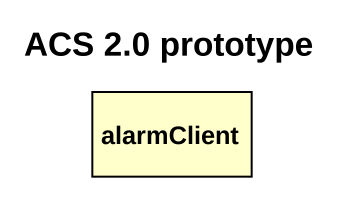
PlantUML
@startuml
title ACS 2.0 prototype
hide circle
hide empty members
class alarmClient #FFFFCC
@enduml
